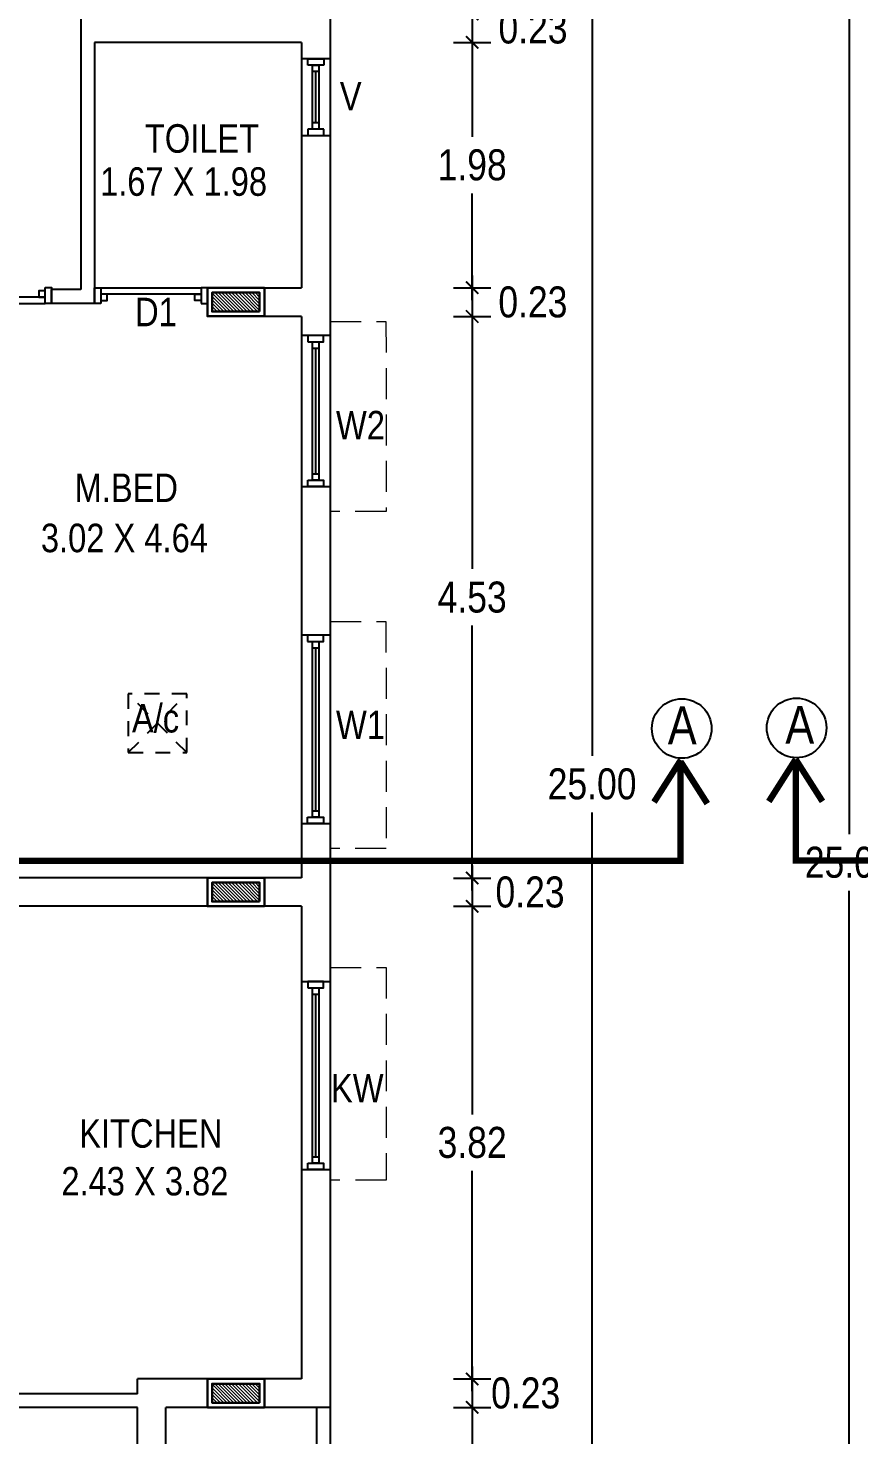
# Model space of a CAD drawing. Header units: metres. Extents: x 826 to 1433, y -826 to -586.
# Drawn here: x 1276.09 to 1282.79, y -809.25 to -797.89 of the extents above; entities that cross this region are included whole.
import ezdxf

# ---------------------------------------------------------------- set-up
doc = ezdxf.new("R2010")
doc.units = ezdxf.units.M
for name, pattern in [('ACAD_ISO02W100', [15, 12, -3]), ('CENTER', [2, 1.25, -0.25, 0.25, -0.25]), ('HIDDEN', [0.375, 0.25, -0.125])]:
    doc.linetypes.add(name, pattern=pattern)
doc.layers.add('_0', color=7, linetype='Continuous', lineweight=5)
doc.layers.add('text', color=7, linetype='Continuous', lineweight=25)
doc.layers.add('A-Glaz', color=92, linetype='Continuous')
doc.styles.get("Standard").update_dxf_attribs({"font": 'swissck.ttf'})
doc.styles.add('STYLE1', font='swissck.ttf', dxfattribs={"height": 0.3})
doc.styles.add('style5', font='swissck.ttf', dxfattribs={"height": 0.25})
doc.dimstyles.new('site plan', dxfattribs={"dimscale": 0, "dimtxt": 0.25, "dimasz": 0.1, "dimexe": 0.15, "dimexo": 0.5, "dimgap": 0.1, "dimtad": 0, "dimtih": 1, "dimtoh": 1, "dimzin": 0, "dimdsep": 46, "dimtxsty": 'style5', "dimblk": 'ARCHTICK', "dimcen": 0.09375, "dimdle": 0.1, "dimadec": 0, "dimazin": 0, "dimtfac": 1, "dimtofl": 0, "dimtmove": 2, "dimatfit": 3, "dimfxl": 0, "dimtolj": 1, "dimtzin": 0, "dimarcsym": 0})

# ---------------------------------------------------------------- blocks, each defined once
blk = doc.blocks.new('D00R 1')
for points in [[(747.841, -749.097), (747.841, -749.046), (747.968, -749.046), (747.968, -749.097)], [(747.866, -749.097), (747.866, -749.148), (747.917, -749.148), (747.917, -749.097)], [(747.866, -749.905), (747.866, -749.855), (747.917, -749.855), (747.917, -749.905)], [(747.841, -749.905), (747.841, -749.956), (747.968, -749.956), (747.968, -749.905)]]:
    blk.add_lwpolyline(points, close=True)
blk.add_lwpolyline([(747.968, -749.956), (747.968, -749.097), (747.917, -749.097), (747.917, -749.905)])
blk = doc.blocks.new('_ArchTick')
at = {"color": 0, "lineweight": 0, "const_width": 0.15}
blk.add_lwpolyline([(-0.5, -0.5), (0.5, 0.5)], dxfattribs=at)
blk = doc.blocks.new('*D109')
at = {"color": 0, "lineweight": -2, "ltscale": 3}
for p, q in [((1280.642, -792.031), (1280.642, -803.769)), ((1280.492, -792.131), (1280.792, -792.131)), ((1280.642, -817.231), (1280.642, -804.227)), ((1280.492, -817.131), (1280.792, -817.131))]:
    blk.add_line(p, q, dxfattribs=at)
at = {"layer": 'DEFPOINTS', "color": 0, "ltscale": 3}
for p in [(1278.537, -792.131), (1278.537, -817.131), (1280.642, -817.131)]:
    blk.add_point(p, dxfattribs=at)
at = {"color": 0, "lineweight": -2, "ltscale": 3, "xscale": 0.1, "yscale": 0.1, "zscale": 0.1}
for p, rotation in [((1280.642, -792.131), 90), ((1280.642, -817.131), 270)]:
    blk.add_blockref('_ArchTick', p, dxfattribs=dict(at, rotation=rotation))
at = {"color": 0, "ltscale": 3, "insert": (1280.642, -803.998), "char_height": 0.25, "attachment_point": 5, "style": 'style5'}
blk.add_mtext('\\A1;25.00', dxfattribs=at)
blk = doc.blocks.new('*D93')
at = {"color": 0, "lineweight": -2, "ltscale": 3}
for p, q in [((1268.187, -818.997), (1268.187, -819.297)), ((1278.527, -818.997), (1278.527, -819.297)), ((1268.087, -819.147), (1272.872, -819.147)), ((1278.627, -819.147), (1273.842, -819.147))]:
    blk.add_line(p, q, dxfattribs=at)
at = {"layer": 'DEFPOINTS', "color": 0, "ltscale": 3}
for p in [(1278.527, -794.788), (1268.187, -815.972), (1278.527, -819.147)]:
    blk.add_point(p, dxfattribs=at)
at = {"color": 0, "lineweight": -2, "ltscale": 3, "xscale": 0.1, "yscale": 0.1, "zscale": 0.1, "rotation": 180}
blk.add_blockref('_ArchTick', (1268.187, -819.147), dxfattribs=at)
at = {"color": 0, "lineweight": -2, "ltscale": 3, "xscale": 0.1, "yscale": 0.1, "zscale": 0.1}
blk.add_blockref('_ArchTick', (1278.527, -819.147), dxfattribs=at)
at = {"color": 0, "ltscale": 3, "insert": (1273.357, -819.147), "char_height": 0.25, "attachment_point": 5, "style": 'style5'}
blk.add_mtext('\\A1;10.34', dxfattribs=at)
blk = doc.blocks.new('*D97')
at = {"color": 0, "lineweight": -2, "ltscale": 3}
for p, q in [((1279.674, -797.68), (1279.674, -798.11)), ((1279.524, -797.78), (1279.824, -797.78)), ((1279.524, -798.01), (1279.824, -798.01))]:
    blk.add_line(p, q, dxfattribs=at)
at = {"layer": 'DEFPOINTS', "color": 0, "ltscale": 3}
for p in [(1278.417, -797.78), (1278.297, -798.01), (1279.674, -798.01)]:
    blk.add_point(p, dxfattribs=at)
at = {"color": 0, "lineweight": -2, "ltscale": 3, "xscale": 0.1, "yscale": 0.1, "zscale": 0.1}
for p, rotation in [((1279.674, -797.78), 90), ((1279.674, -798.01), 270)]:
    blk.add_blockref('_ArchTick', p, dxfattribs=dict(at, rotation=rotation))
at = {"color": 0, "ltscale": 3, "insert": (1280.165, -797.895), "char_height": 0.25, "attachment_point": 5, "style": 'style5'}
blk.add_mtext('\\A1;0.23', dxfattribs=at)
blk = doc.blocks.new('*D98')
at = {"color": 0, "lineweight": -2, "ltscale": 3}
for p, q in [((1279.674, -797.91), (1279.674, -798.772)), ((1279.524, -798.01), (1279.824, -798.01)), ((1279.674, -800.091), (1279.674, -799.229)), ((1279.524, -799.991), (1279.824, -799.991))]:
    blk.add_line(p, q, dxfattribs=at)
at = {"layer": 'DEFPOINTS', "color": 0, "ltscale": 3}
for p in [(1278.297, -798.01), (1278.297, -799.991), (1279.674, -799.991)]:
    blk.add_point(p, dxfattribs=at)
at = {"color": 0, "lineweight": -2, "ltscale": 3, "xscale": 0.1, "yscale": 0.1, "zscale": 0.1}
for p, rotation in [((1279.674, -798.01), 90), ((1279.674, -799.991), 270)]:
    blk.add_blockref('_ArchTick', p, dxfattribs=dict(at, rotation=rotation))
at = {"color": 0, "ltscale": 3, "insert": (1279.674, -799), "char_height": 0.25, "attachment_point": 5, "style": 'style5'}
blk.add_mtext('\\A1;1.98', dxfattribs=at)
blk = doc.blocks.new('*D99')
at = {"color": 0, "lineweight": -2, "ltscale": 3}
for p, q in [((1279.674, -799.891), (1279.674, -800.323)), ((1279.524, -799.991), (1279.824, -799.991)), ((1279.524, -800.223), (1279.824, -800.223))]:
    blk.add_line(p, q, dxfattribs=at)
at = {"layer": 'DEFPOINTS', "color": 0, "ltscale": 3}
for p in [(1278.297, -799.991), (1278.297, -800.223), (1279.674, -800.223)]:
    blk.add_point(p, dxfattribs=at)
at = {"color": 0, "lineweight": -2, "ltscale": 3, "xscale": 0.1, "yscale": 0.1, "zscale": 0.1}
for p, rotation in [((1279.674, -799.991), 90), ((1279.674, -800.223), 270)]:
    blk.add_blockref('_ArchTick', p, dxfattribs=dict(at, rotation=rotation))
at = {"color": 0, "ltscale": 3, "insert": (1280.164, -800.107), "char_height": 0.25, "attachment_point": 5, "style": 'style5'}
blk.add_mtext('\\A1;0.23', dxfattribs=at)
blk = doc.blocks.new('*D100')
at = {"color": 0, "lineweight": -2, "ltscale": 3}
for p, q in [((1279.674, -800.123), (1279.674, -802.261)), ((1279.524, -800.223), (1279.824, -800.223)), ((1279.674, -804.857), (1279.674, -802.718)), ((1279.524, -804.757), (1279.824, -804.757))]:
    blk.add_line(p, q, dxfattribs=at)
at = {"layer": 'DEFPOINTS', "color": 0, "ltscale": 3}
for p in [(1278.297, -800.223), (1278.297, -804.757), (1279.674, -804.757)]:
    blk.add_point(p, dxfattribs=at)
at = {"color": 0, "lineweight": -2, "ltscale": 3, "xscale": 0.1, "yscale": 0.1, "zscale": 0.1}
for p, rotation in [((1279.674, -800.223), 90), ((1279.674, -804.757), 270)]:
    blk.add_blockref('_ArchTick', p, dxfattribs=dict(at, rotation=rotation))
at = {"color": 0, "ltscale": 3, "insert": (1279.674, -802.49), "char_height": 0.25, "attachment_point": 5, "style": 'style5'}
blk.add_mtext('\\A1;4.53', dxfattribs=at)
blk = doc.blocks.new('*D101')
at = {"color": 0, "lineweight": -2, "ltscale": 3}
for p, q in [((1279.674, -804.657), (1279.674, -805.085)), ((1279.524, -804.757), (1279.824, -804.757)), ((1279.524, -804.985), (1279.824, -804.985))]:
    blk.add_line(p, q, dxfattribs=at)
at = {"layer": 'DEFPOINTS', "color": 0, "ltscale": 3}
for p in [(1278.297, -804.757), (1278.297, -804.985), (1279.674, -804.985)]:
    blk.add_point(p, dxfattribs=at)
at = {"color": 0, "lineweight": -2, "ltscale": 3, "xscale": 0.1, "yscale": 0.1, "zscale": 0.1}
for p, rotation in [((1279.674, -804.757), 90), ((1279.674, -804.985), 270)]:
    blk.add_blockref('_ArchTick', p, dxfattribs=dict(at, rotation=rotation))
at = {"color": 0, "ltscale": 3, "insert": (1280.141, -804.871), "char_height": 0.25, "attachment_point": 5, "style": 'style5'}
blk.add_mtext('\\A1;0.23', dxfattribs=at)
blk = doc.blocks.new('*D102')
at = {"color": 0, "lineweight": -2, "ltscale": 3}
for p, q in [((1279.674, -804.885), (1279.674, -806.665)), ((1279.524, -804.985), (1279.824, -804.985)), ((1279.674, -808.901), (1279.674, -807.122)), ((1279.524, -808.801), (1279.824, -808.801))]:
    blk.add_line(p, q, dxfattribs=at)
at = {"layer": 'DEFPOINTS', "color": 0, "ltscale": 3}
for p in [(1278.297, -804.985), (1278.297, -808.801), (1279.674, -808.801)]:
    blk.add_point(p, dxfattribs=at)
at = {"color": 0, "lineweight": -2, "ltscale": 3, "xscale": 0.1, "yscale": 0.1, "zscale": 0.1}
for p, rotation in [((1279.674, -804.985), 90), ((1279.674, -808.801), 270)]:
    blk.add_blockref('_ArchTick', p, dxfattribs=dict(at, rotation=rotation))
at = {"color": 0, "ltscale": 3, "insert": (1279.674, -806.893), "char_height": 0.25, "attachment_point": 5, "style": 'style5'}
blk.add_mtext('\\A1;3.82', dxfattribs=at)
blk = doc.blocks.new('*D103')
at = {"color": 0, "lineweight": -2, "ltscale": 3}
for p, q in [((1279.524, -808.801), (1279.824, -808.801)), ((1279.674, -808.701), (1279.674, -809.131)), ((1279.524, -809.031), (1279.824, -809.031))]:
    blk.add_line(p, q, dxfattribs=at)
at = {"layer": 'DEFPOINTS', "color": 0, "ltscale": 3}
for p in [(1278.297, -808.801), (1278.417, -809.031), (1279.674, -809.031)]:
    blk.add_point(p, dxfattribs=at)
at = {"color": 0, "lineweight": -2, "ltscale": 3, "xscale": 0.1, "yscale": 0.1, "zscale": 0.1}
for p, rotation in [((1279.674, -808.801), 90), ((1279.674, -809.031), 270)]:
    blk.add_blockref('_ArchTick', p, dxfattribs=dict(at, rotation=rotation))
at = {"color": 0, "ltscale": 3, "insert": (1280.106, -808.916), "char_height": 0.25, "attachment_point": 5, "style": 'style5'}
blk.add_mtext('\\A1;0.23', dxfattribs=at)
blk = doc.blocks.new('*D104')
at = {"color": 0, "lineweight": -2, "ltscale": 3}
for p, q in [((1279.524, -809.031), (1279.824, -809.031)), ((1279.674, -808.931), (1279.674, -810.331)), ((1279.674, -812.188), (1279.674, -810.788)), ((1279.524, -812.088), (1279.824, -812.088))]:
    blk.add_line(p, q, dxfattribs=at)
at = {"layer": 'DEFPOINTS', "color": 0, "ltscale": 3}
for p in [(1278.417, -809.031), (1278.417, -812.088), (1279.674, -812.088)]:
    blk.add_point(p, dxfattribs=at)
at = {"color": 0, "lineweight": -2, "ltscale": 3, "xscale": 0.1, "yscale": 0.1, "zscale": 0.1}
for p, rotation in [((1279.674, -809.031), 90), ((1279.674, -812.088), 270)]:
    blk.add_blockref('_ArchTick', p, dxfattribs=dict(at, rotation=rotation))
at = {"color": 0, "ltscale": 3, "insert": (1279.674, -810.559), "char_height": 0.25, "attachment_point": 5, "style": 'style5'}
blk.add_mtext('\\A1;3.06', dxfattribs=at)
blk = doc.blocks.new('*D171')
at = {"layer": '_0', "color": 0, "lineweight": -2, "ltscale": 3}
for p, q in [((1282.717, -792.031), (1282.717, -804.402)), ((1282.717, -817.231), (1282.717, -804.86)), ((1282.867, -817.131), (1282.567, -817.131))]:
    blk.add_line(p, q, dxfattribs=at)
at = {"layer": '_0', "color": 0, "linetype": 'Continuous', "lineweight": -2, "ltscale": 3}
blk.add_line((1282.867, -792.131), (1282.567, -792.131), dxfattribs=at)
at = {"layer": 'DEFPOINTS', "color": 0, "ltscale": 3}
for p in [(1282.717, -792.131), (1285.279, -792.131), (1285.279, -817.131)]:
    blk.add_point(p, dxfattribs=at)
at = {"layer": '_0', "color": 0, "lineweight": -2, "ltscale": 3, "xscale": 0.1, "yscale": 0.1, "zscale": 0.1}
for p, rotation in [((1282.717, -792.131), 90), ((1282.717, -817.131), 270)]:
    blk.add_blockref('_ArchTick', p, dxfattribs=dict(at, rotation=rotation))
at = {"layer": '_0', "color": 0, "ltscale": 3, "insert": (1282.717, -804.631), "char_height": 0.25, "attachment_point": 5, "style": 'style5'}
blk.add_mtext('\\A1;25.00', dxfattribs=at)
blk = doc.blocks.new('W1')
at = {"ltscale": 3, "extrusion": (2e-16, 1, 0)}
for p, q in [((738.52, -750.918), (738.292, -750.918)), ((738.38, -751.021), (738.431, -751.021)), ((738.38, -752.336), (738.431, -752.336)), ((738.292, -752.438), (738.52, -752.438))]:
    blk.add_line(p, q, dxfattribs=at)
at = {"ltscale": 3, "extrusion": (-1, 2e-16, 0)}
blk.add_line((738.405, -751.021), (738.405, -752.336), dxfattribs=at)
at = {"ltscale": 3}
for points in [[(738.341, -750.969), (738.469, -750.969), (738.469, -750.918), (738.341, -750.918)], [(738.38, -750.969), (738.431, -750.969), (738.431, -752.387), (738.38, -752.387)], [(738.341, -752.387), (738.469, -752.387), (738.469, -752.438), (738.341, -752.438)]]:
    blk.add_lwpolyline(points, close=True, dxfattribs=at)

msp = doc.modelspace()

# ---------------------------------------------------------------- hatches: boundary and pattern name
at = {"lineweight": 18}
h = msp.add_hatch(dxfattribs=at)
h.set_pattern_fill('ANSI31', scale=0.153333, angle=90, style=0)
h.set_pattern_definition([(135, (1542.789154, -815.11663), (-0.01355288, -0.01355288), [])])
h.paths.add_polyline_path([(1277.95859, -800.18285), (1277.95859, -800.02951), (1277.57526, -800.02951), (1277.57526, -800.18285)])
h = msp.add_hatch(dxfattribs=at)
h.set_pattern_fill('ANSI31', scale=0.153333, angle=90, style=0)
h.set_pattern_definition([(135, (1542.789154, -819.88063), (-0.01355288, -0.01355288), [])])
h.paths.add_polyline_path([(1277.95859, -804.94685), (1277.95859, -804.79351), (1277.57526, -804.79351), (1277.57526, -804.94685)])
h = msp.add_hatch(dxfattribs=at)
h.set_pattern_fill('ANSI31', scale=0.153333, angle=90, style=0)
h.set_pattern_definition([(135, (1542.789154, -823.926642), (-0.01355288, -0.01355288), [])])
h.paths.add_polyline_path([(1277.95859, -808.99286), (1277.95859, -808.83952), (1277.57526, -808.83952), (1277.57526, -808.99286)])

# ---------------------------------------------------------------- linework, layer by layer
at = {"color": 7}
for p, q in [((1276.51692, -797.77968), (1276.51692, -800.00441)), ((1278.52692, -797.77968), (1278.52692, -809.03119)), ((1278.29692, -798.00968), (1276.62692, -798.00968)), ((1276.62692, -798.00968), (1276.62692, -800.11624)), ((1278.29692, -798.00968), (1278.29692, -799.99118)), ((1276.51692, -800.00441), (1276.27892, -800.00441)), ((1276.27892, -800.11624), (1276.27892, -800.00441)), ((1277.99692, -799.99118), (1278.29692, -799.99118)), ((1278.29692, -800.22265), (1277.99692, -800.22265)), ((1278.29692, -800.22265), (1278.29692, -804.75658)), ((1278.29692, -804.75658), (1275.27393, -804.75658)), ((1278.29692, -804.98518), (1275.27393, -804.98518)), ((1278.29692, -804.98518), (1278.29692, -808.80119)), ((1278.29692, -808.80119), (1276.97342, -808.80119)), ((1276.97342, -808.92119), (1276.97342, -808.80119)), ((1276.97342, -808.92119), (1275.75992, -808.92119)), ((1276.97342, -809.03119), (1275.75992, -809.03119)), ((1276.97342, -809.63606), (1276.97342, -809.03119)), ((1278.52692, -809.03119), (1277.20202, -809.03119)), ((1277.20202, -809.63606), (1277.20202, -809.03119)), ((1278.41692, -809.03119), (1278.41692, -812.08759)), ((1278.52692, -809.03119), (1278.52692, -812.08759))]:
    msp.add_line(p, q, dxfattribs=at)
at = {"color": 7, "ltscale": 3, "extrusion": (2e-16, 1, 0)}
for p, q in [((1278.52552, -800.3763), (1278.29692, -800.3763)), ((1278.38497, -800.47853), (1278.43608, -800.47853)), ((1278.38497, -801.49408), (1278.43608, -801.49408)), ((1278.29692, -801.5963), (1278.52552, -801.5963)), ((1278.29692, -805.59119), (1278.52552, -805.59119)), ((1278.38497, -805.69341), (1278.43608, -805.69341)), ((1278.38497, -807.00897), (1278.43608, -807.00897)), ((1278.29692, -807.11119), (1278.52552, -807.11119))]:
    msp.add_line(p, q, dxfattribs=at)
at = {"color": 7, "ltscale": 3, "extrusion": (-1, 2e-16, 0)}
for p, q in [((1278.41052, -800.47853), (1278.41052, -801.49408)), ((1278.41052, -805.69341), (1278.41052, -807.00897))]:
    msp.add_line(p, q, dxfattribs=at)
at = {"color": 7, "linetype": 'ACAD_ISO02W100', "ltscale": 0.01}
for p, q in [((1276.898, -803.74361), (1277.37087, -803.27074)), ((1277.37087, -803.74361), (1276.898, -803.27074))]:
    msp.add_line(p, q, dxfattribs=at)
at = {"color": 7, "lineweight": 30}
for points in [[(1277.99692, -800.22118), (1277.99692, -799.99118), (1277.53692, -799.99118), (1277.53692, -800.22118)], [(1277.95859, -800.18285), (1277.95859, -800.02951), (1277.57526, -800.02951), (1277.57526, -800.18285)], [(1277.99692, -804.98518), (1277.99692, -804.75518), (1277.53692, -804.75518), (1277.53692, -804.98518)], [(1277.95859, -804.94685), (1277.95859, -804.79351), (1277.57526, -804.79351), (1277.57526, -804.94685)], [(1277.99692, -809.03119), (1277.99692, -808.80119), (1277.53692, -808.80119), (1277.53692, -809.03119)], [(1277.95859, -808.99286), (1277.95859, -808.83952), (1277.57526, -808.83952), (1277.57526, -808.99286)]]:
    msp.add_lwpolyline(points, close=True, dxfattribs=at)
at = {"color": 7}
msp.add_lwpolyline([(1276.27892, -800.11624), (1276.62692, -800.11624)], dxfattribs=at)
at = {"color": 7, "linetype": 'HIDDEN', "lineweight": 20}
for points in [[(1278.52692, -800.37417), (1278.52692, -800.26417), (1278.97836, -800.26417), (1278.97976, -801.79783), (1278.97976, -801.79783), (1278.52692, -801.79783)], [(1278.52692, -802.79466), (1278.52692, -802.68466), (1278.97836, -802.68466), (1278.97976, -804.51831), (1278.97976, -804.51831), (1278.52692, -804.51831)], [(1278.52692, -805.58906), (1278.52692, -805.47906), (1278.97976, -805.47906), (1278.98116, -807.19631), (1278.98116, -807.19631), (1278.52692, -807.19631)]]:
    msp.add_lwpolyline(points, dxfattribs=at)
at = {"color": 7, "ltscale": 3}
for points in [[(1278.34663, -800.42742), (1278.47441, -800.42742), (1278.47441, -800.3763), (1278.34663, -800.3763)], [(1278.38497, -800.42742), (1278.43608, -800.42742), (1278.43608, -801.54519), (1278.38497, -801.54519)], [(1278.34663, -801.54519), (1278.47441, -801.54519), (1278.47441, -801.5963), (1278.34663, -801.5963)], [(1278.34663, -805.6423), (1278.47441, -805.6423), (1278.47441, -805.59119), (1278.34663, -805.59119)], [(1278.38497, -805.6423), (1278.43608, -805.6423), (1278.43608, -807.06008), (1278.38497, -807.06008)], [(1278.34663, -807.06008), (1278.47441, -807.06008), (1278.47441, -807.11119), (1278.34663, -807.11119)]]:
    msp.add_lwpolyline(points, close=True, dxfattribs=at)
at = {"color": 7, "linetype": 'ACAD_ISO02W100', "ltscale": 0.01}
msp.add_lwpolyline([(1276.898, -803.74361), (1277.37087, -803.74361), (1277.37087, -803.27074), (1276.898, -803.27074)], close=True, dxfattribs=at)
at = {"layer": 'A-Glaz', "color": 7, "linetype": 'Continuous', "ltscale": 10, "extrusion": (1e-16, -1, 0)}
for p, q in [((1278.52552, -798.14267), (1278.29692, -798.14267)), ((1278.43748, -798.24489), (1278.38637, -798.24489)), ((1278.43748, -798.66044), (1278.38637, -798.66044)), ((1278.29692, -798.76267), (1278.52552, -798.76267))]:
    msp.add_line(p, q, dxfattribs=at)
at = {"layer": 'A-Glaz', "color": 7, "linetype": 'Continuous', "ltscale": 10}
for p, q in [((1278.34803, -798.19378), (1278.34803, -798.14267)), ((1278.34803, -798.14267), (1278.47581, -798.14267)), ((1278.47581, -798.19378), (1278.34803, -798.19378)), ((1278.38637, -798.71155), (1278.38637, -798.19378)), ((1278.38637, -798.19378), (1278.43748, -798.19378)), ((1278.43748, -798.19378), (1278.43748, -798.71155)), ((1278.47581, -798.14267), (1278.47581, -798.19378)), ((1278.34803, -798.71155), (1278.34803, -798.76267)), ((1278.47581, -798.71155), (1278.34803, -798.71155)), ((1278.34803, -798.76267), (1278.47581, -798.76267)), ((1278.43748, -798.71155), (1278.38637, -798.71155)), ((1278.47581, -798.76267), (1278.47581, -798.71155))]:
    msp.add_line(p, q, dxfattribs=at)
at = {"layer": 'A-Glaz', "color": 7, "linetype": 'Continuous', "ltscale": 10, "extrusion": (1, 1e-16, 0)}
msp.add_line((1278.41192, -798.66044), (1278.41192, -798.24489), dxfattribs=at)
at = {"layer": 'text', "color": 7, "linetype": 'CENTER', "const_width": 0.0508}
for points in [[(1281.35526, -803.80811), (1281.35526, -804.61918), (1265.87517, -804.61418), (1265.87517, -803.80311)], [(1281.35816, -803.80355), (1281.14175, -804.14356)], [(1281.35526, -803.81598), (1281.57167, -804.15599)], [(1282.28469, -803.79855), (1282.06828, -804.13856)], [(1282.28469, -803.79855), (1282.5011, -804.13856)], [(1297.7653, -803.80811), (1297.7653, -804.61918), (1282.28521, -804.61418), (1282.28521, -803.80311)]]:
    msp.add_lwpolyline(points, dxfattribs=at)
at = {"layer": 'text', "color": 7}
for centre in [(1281.36552, -803.54969), (1282.29205, -803.54469)]:
    msp.add_circle(centre, 0.24043, dxfattribs=at)

# ---------------------------------------------------------------- block references
at = {"color": 7, "rotation": 270}
msp.add_blockref('D00R 1', (2025.32518, -52.14872), dxfattribs=at)
at = {"color": 7, "xscale": -1, "rotation": 270}
msp.add_blockref('D00R 1', (2026.58318, -1547.9587), dxfattribs=at)
at = {"color": 7}
msp.add_blockref('W1', (540.00527, -51.87846), dxfattribs=at)

# ---------------------------------------------------------------- texts
at = {"color": 7, "style": 'STYLE1'}
for s, p in [('V', (1278.60581, -798.55959)), ('D1', (1276.95384, -800.30147)), ('W2', (1278.57485, -801.21511)), ('A/c', (1276.92809, -803.58175)), ('W1', (1278.57485, -803.6356)), ('KW', (1278.53487, -806.56824))]:
    msp.add_text(s, height=0.23, dxfattribs=at).set_placement(p)
at = {"color": 7}
for s, p in [('TOILET', (1277.03239, -798.90042)), ('1.67 X 1.98', (1276.67081, -799.2484)), ('M.BED', (1276.46546, -801.72101)), ('3.02 X 4.64', (1276.19347, -802.12592)), ('KITCHEN', (1276.50263, -806.93417)), ('2.43 X 3.82', (1276.35878, -807.31948))]:
    msp.add_text(s, height=0.23, dxfattribs=at).set_placement(p)
at = {"layer": 'text', "color": 7, "linetype": 'CENTER', "style": 'STYLE1'}
for p in [(1281.253, -803.67652), (1282.20153, -803.67152)]:
    msp.add_text('A', height=0.3048, dxfattribs=at).set_placement(p)

# ---------------------------------------------------------------- dimensions: what is measured, and where the dimension line sits
at = {"color": 7, "ltscale": 3}
for base, p1, p2, picture, middle in [((1280.64167, -817.13118), (1278.53692, -792.13118), (1278.53693, -817.13118), '*D109', (1280.64167, -803.99816)), ((1279.67354, -798.00968), (1278.41692, -797.77968), (1278.29692, -798.00968), '*D97', (1280.16512, -797.89468)), ((1279.67354, -800.22265), (1278.29692, -799.99118), (1278.29692, -800.22265), '*D99', (1280.16425, -800.10692)), ((1279.67354, -804.98518), (1278.29692, -804.75658), (1278.29692, -804.98518), '*D101', (1280.14082, -804.87088)), ((1279.67354, -809.03119), (1278.29692, -808.80119), (1278.41692, -809.03119), '*D103', (1280.10597, -808.91619))]:
    dim = msp.add_linear_dim(base=base, p1=p1, p2=p2, angle=90, dimstyle='site plan', override={"dimscale": 1}, dxfattribs=at)
    dim.commit()
    dim.dimension.update_dxf_attribs({"geometry": picture, "text_midpoint": middle, "dimtype": 160})
dim = msp.add_linear_dim(base=(1278.52692, -819.14724), p1=(1268.18692, -815.97168), p2=(1278.52692, -794.78752), dimstyle='site plan', override={"dimscale": 1}, dxfattribs=at)
dim.commit()
dim.dimension.update_dxf_attribs({"geometry": '*D93', "text_midpoint": (1273.35692, -819.14724)})
for base, p1, p2, picture, middle in [((1279.67354, -799.99118), (1278.29692, -798.00968), (1278.29692, -799.99118), '*D98', (1279.67354, -799.00043)), ((1279.67354, -804.75658), (1278.29692, -800.22265), (1278.29692, -804.75658), '*D100', (1279.67354, -802.48962)), ((1279.67354, -808.80119), (1278.29692, -804.98518), (1278.29692, -808.80119), '*D102', (1279.67354, -806.89319)), ((1279.67354, -812.08759), (1278.41692, -809.03119), (1278.41692, -812.08759), '*D104', (1279.67354, -810.55939))]:
    dim = msp.add_linear_dim(base=base, p1=p1, p2=p2, angle=90, dimstyle='site plan', override={"dimscale": 1}, dxfattribs=at)
    dim.commit()
    dim.dimension.update_dxf_attribs({"geometry": picture, "text_midpoint": middle})
at = {"layer": '_0', "color": 7, "ltscale": 3}
dim = msp.add_linear_dim(base=(1282.71673, -792.13118), p1=(1285.27859, -817.13118), p2=(1285.27859, -792.13118), angle=90, dimstyle='site plan', override={"dimscale": 1, "dimexo": 0.2, "dimarcsym": 1}, dxfattribs=at)
dim.commit()
dim.dimension.update_dxf_attribs({"geometry": '*D171', "text_midpoint": (1282.71673, -804.63118)})

doc.saveas('drawing.dxf')
